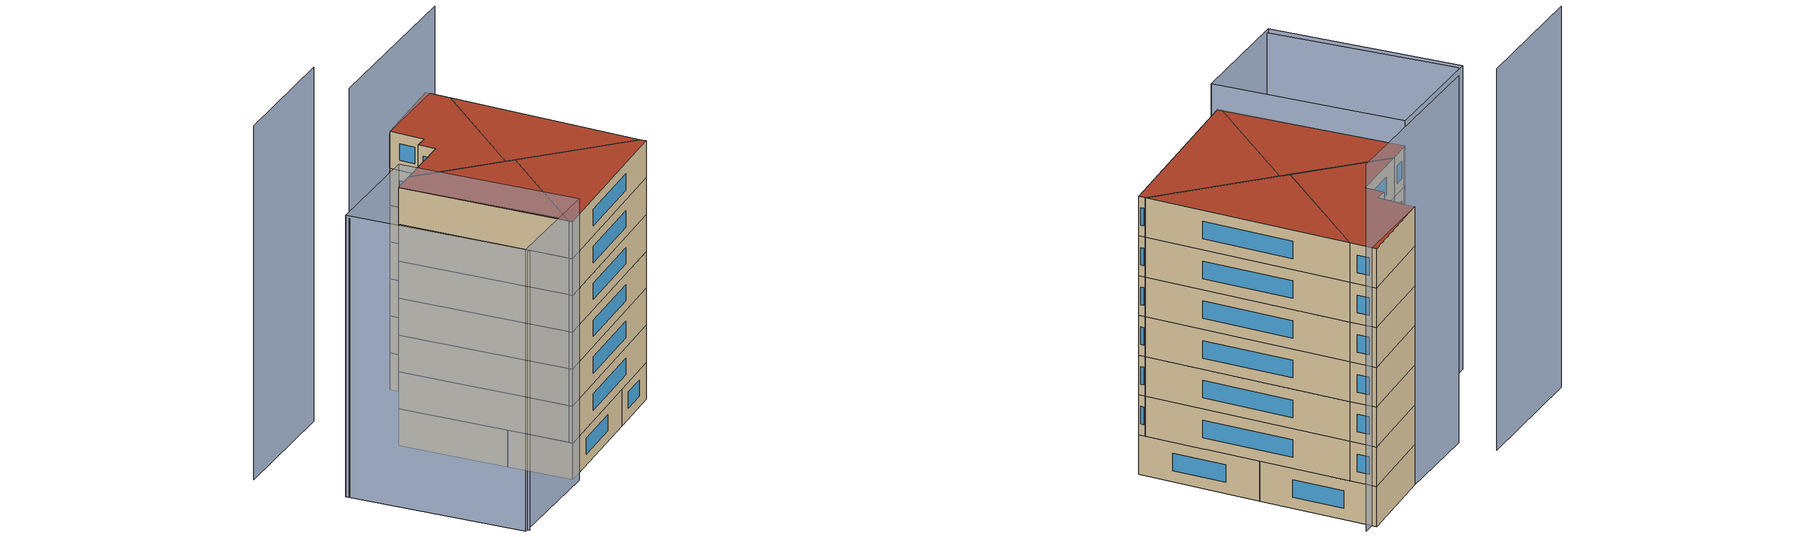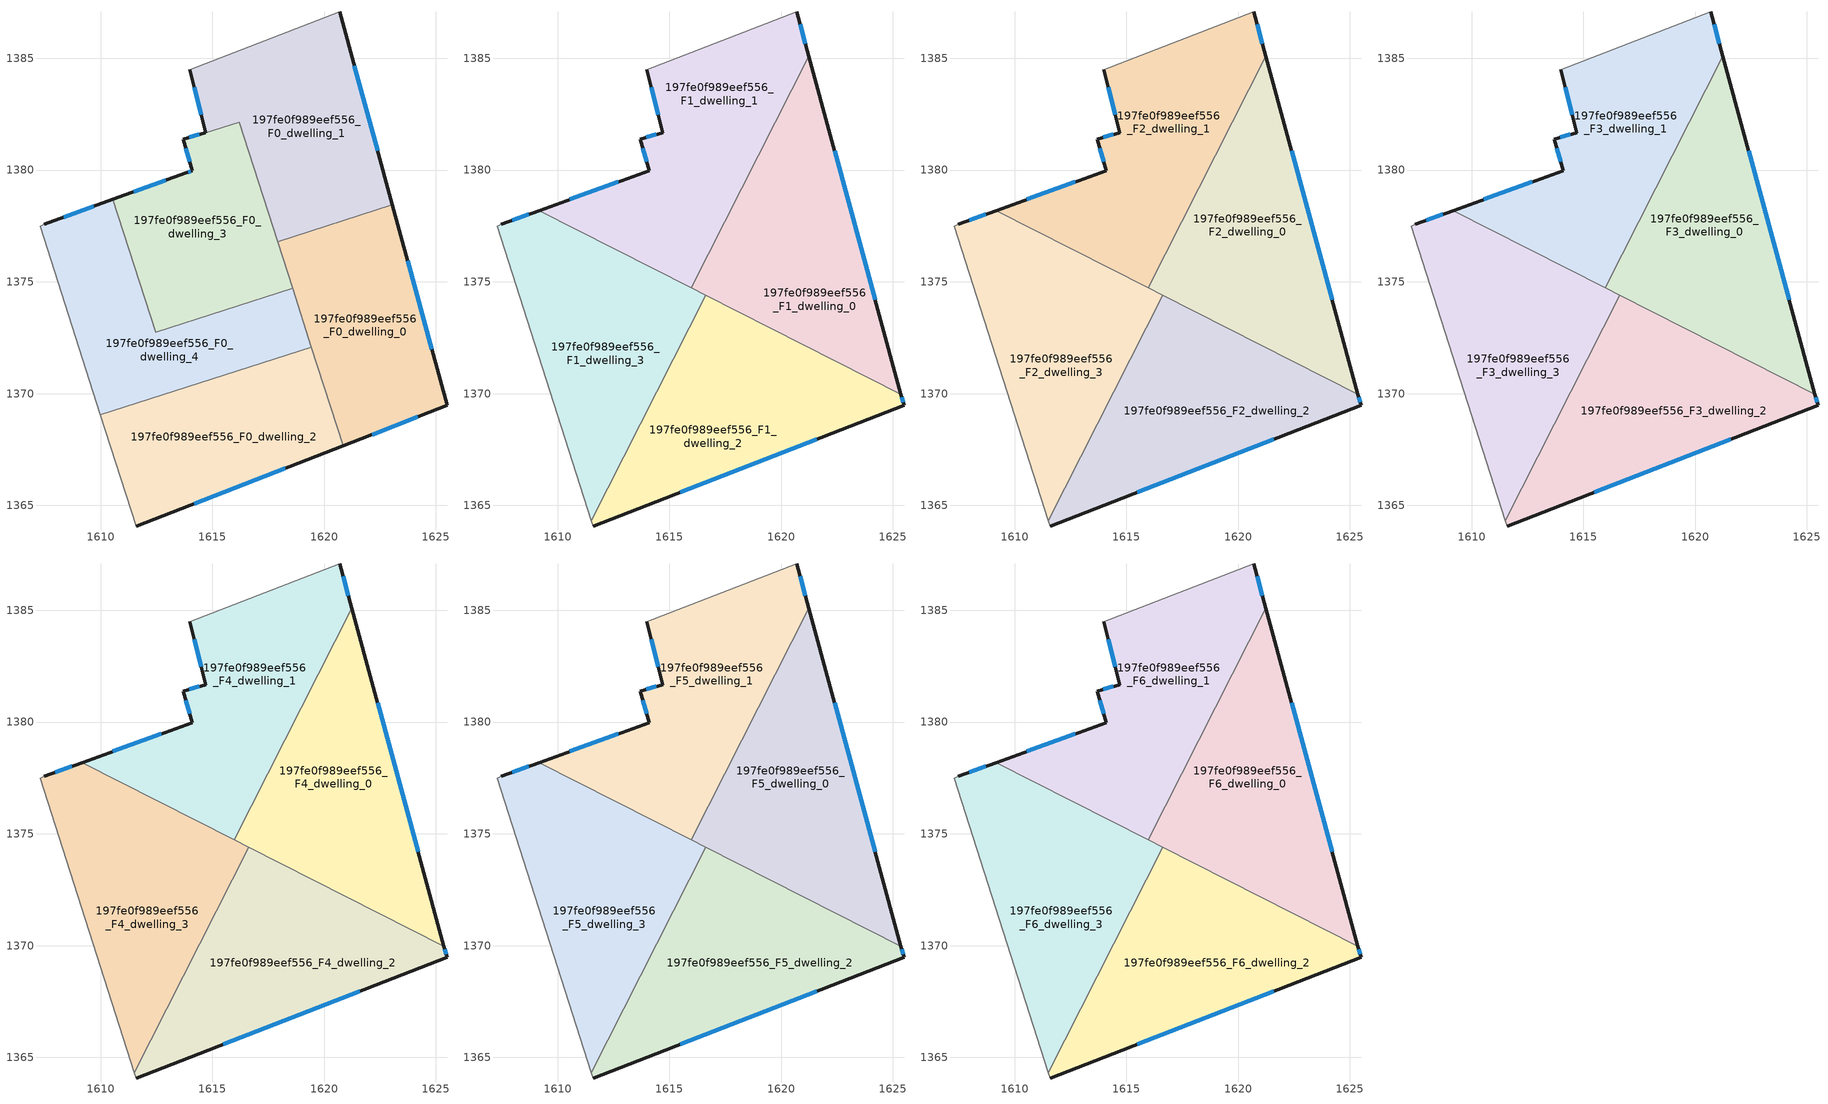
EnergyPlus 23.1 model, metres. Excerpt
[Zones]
197fe0f989eef556_F0_dwelling_0
 floor ground (EU_floor_Construction): 1623.05,1378.45 1625.5,1369.47 1620.85,1367.66 1617.92,1376.8 z0
 wall outside (EU_wall_Construction): 1620.85,1367.66 1625.5,1369.47 1623.05,1378.45 z0:3
 wall to 197fe0f989eef556_F0_dwelling_1 (EU_wall_Construction): 1623.05,1378.45 1617.92,1376.8 z0:3
 wall to 197fe0f989eef556_F0_dwelling_2 (EU_wall_Construction): 1619.43,1372.08 1620.85,1367.66 z0:3
 wall to 197fe0f989eef556_F0_dwelling_4 (EU_wall_Construction): 1618.59,1374.72 1619.43,1372.08 z0:3
 wall to 197fe0f989eef556_F0_dwelling_3 (EU_wall_Construction): 1617.92,1376.8 1618.59,1374.72 z0:3
 window (EU_Window_Construction): 1624.81,1371.99 1623.74,1375.93 / 1622.15,1368.17 1624.2,1368.96 z0.84:2.16
197fe0f989eef556_F0_dwelling_1
 floor ground (EU_floor_Construction): 1620.7,1387.08 1623.05,1378.45 1617.92,1376.8 1616.21,1382.13 1614.69,1381.68 1613.99,1384.48 z0
 wall outside (EU_wall_Construction): 1613.99,1384.48 1614.69,1381.68 / 1623.05,1378.45 1620.7,1387.08 z0:3
 wall to 197fe0f989eef556_F0_dwelling_3 (EU_wall_Construction): 1614.69,1381.68 1616.21,1382.13 1617.92,1376.8 z0:3
 wall adiabatic (EU_wall_Construction): 1620.7,1387.08 1613.99,1384.48 z0:3
 window (EU_Window_Construction): 1614.19,1383.7 1614.5,1382.47 / 1622.39,1380.87 1621.36,1384.66 z0.84:2.16
197fe0f989eef556_F0_dwelling_2
 floor ground (EU_floor_Construction): 1619.43,1372.08 1620.85,1367.66 1611.59,1364.07 1609.99,1369.05 z0
 wall outside (EU_wall_Construction): 1611.59,1364.07 1620.85,1367.66 z0:3
 wall adiabatic (EU_wall_Construction): 1609.99,1369.05 1611.59,1364.07 z0:3
 wall to 197fe0f989eef556_F0_dwelling_4 (EU_wall_Construction): 1619.43,1372.08 1609.99,1369.05 z0:3
 window (EU_Window_Construction): 1614.18,1365.08 1618.25,1366.66 z0.84:2.16
197fe0f989eef556_F0_dwelling_3
 floor ground (EU_floor_Construction): 1616.21,1382.13 1618.59,1374.72 1612.46,1372.76 1610.55,1378.69 1613.84,1379.89 1614.09,1379.98 1613.69,1381.38 z0
 wall outside (EU_wall_Construction): 1614.69,1381.68 1613.69,1381.38 1614.09,1379.98 1613.84,1379.89 1610.55,1378.69 z0:3
 wall to 197fe0f989eef556_F0_dwelling_4 (EU_wall_Construction): 1610.55,1378.69 1612.46,1372.76 1618.59,1374.72 z0:3
 window (EU_Window_Construction): 1612.92,1379.55 1611.48,1379.03 / 1614.02,1379.95 1613.91,1379.91 / 1613.81,1380.99 1613.98,1380.37 / 1614.41,1381.6 1613.97,1381.46 z0.84:2.16
 ceiling adiabatic (EU_roof_Construction): 1616.44,1374.03 1616.63,1374.4 1611.02,1377.25 1612.46,1372.76 z3
197fe0f989eef556_F0_dwelling_4
 floor ground (EU_floor_Construction): 1618.59,1374.72 1619.43,1372.08 1609.99,1369.05 1607.29,1377.48 1607.49,1377.58 1610.55,1378.69 1612.46,1372.76 z0
 wall outside (EU_wall_Construction): 1610.55,1378.69 1607.49,1377.58 z0:3
 wall adiabatic (EU_wall_Construction): 1607.49,1377.58 1607.29,1377.48 1609.99,1369.05 z0:3
 window (EU_Window_Construction): 1609.7,1378.38 1608.35,1377.89 z0.84:2.16
197fe0f989eef556_F1_dwelling_0
 floor to 197fe0f989eef556_F0_dwelling_0 (EU_floor_Construction): 1623.05,1378.45 1625.36,1369.97 1619.09,1373.15 1617.92,1376.8 z3
 floor to 197fe0f989eef556_F0_dwelling_1 (EU_floor_Construction): 1621.24,1385.1 1623.05,1378.45 1617.92,1376.8 1617.57,1377.88 z3
 floor to 197fe0f989eef556_F0_dwelling_3 (EU_floor_Construction): 1617.57,1377.88 1618.59,1374.72 1617,1374.21 1615.98,1374.73 z3
 floor to 197fe0f989eef556_F0_dwelling_4 (EU_floor_Construction): 1618.59,1374.72 1619.09,1373.15 1617,1374.21 z3
 wall outside (EU_wall_Construction): 1625.36,1369.97 1621.24,1385.1 z3:6
 wall to 197fe0f989eef556_F1_dwelling_1 (EU_wall_Construction): 1621.24,1385.1 1615.98,1374.73 z3:6
 wall to 197fe0f989eef556_F1_dwelling_2 (EU_wall_Construction): 1616.63,1374.4 1625.36,1369.97 z3:6
 wall to 197fe0f989eef556_F1_dwelling_3 (EU_wall_Construction): 1615.98,1374.73 1616.63,1374.4 z3:6
 window (EU_Window_Construction): 1624.21,1374.21 1622.4,1380.86 z3.84:5.16
197fe0f989eef556_F1_dwelling_1
 floor to 197fe0f989eef556_F0_dwelling_1 (EU_floor_Construction): 1620.7,1387.08 1621.24,1385.1 1617.57,1377.88 1616.21,1382.13 1614.69,1381.68 1613.99,1384.48 z3
 floor to 197fe0f989eef556_F0_dwelling_3 (EU_floor_Construction): 1616.21,1382.13 1617.57,1377.88 1615.98,1374.73 1611.02,1377.25 1610.55,1378.69 1614.09,1379.98 1613.69,1381.38 z3
 floor to 197fe0f989eef556_F0_dwelling_4 (EU_floor_Construction): 1610.55,1378.69 1611.02,1377.25 1609.17,1378.19 z3
 wall outside (EU_wall_Construction): 1621.24,1385.1 1620.7,1387.08 / 1613.99,1384.48 1614.69,1381.68 1613.69,1381.38 1614.09,1379.98 1609.17,1378.19 z3:6
 wall adiabatic (EU_wall_Construction): 1620.7,1387.08 1613.99,1384.48 z3:6
 wall to 197fe0f989eef556_F1_dwelling_3 (EU_wall_Construction): 1609.17,1378.19 1615.98,1374.73 z3:6
 window (EU_Window_Construction): 1621.09,1385.65 1620.85,1386.53 / 1612.72,1379.48 1610.55,1378.69 / 1613.81,1380.99 1613.98,1380.37 / 1614.41,1381.6 1613.97,1381.47 / 1614.19,1383.7 1614.5,1382.47 z3.84:5.16
197fe0f989eef556_F1_dwelling_2
 floor to 197fe0f989eef556_F0_dwelling_2 (EU_floor_Construction): 1619.43,1372.08 1620.85,1367.66 1611.59,1364.07 1611.51,1364.32 1614.67,1370.55 z3
 floor to 197fe0f989eef556_F0_dwelling_0 (EU_floor_Construction): 1625.36,1369.97 1625.5,1369.47 1620.85,1367.66 1619.09,1373.15 z3
 floor to 197fe0f989eef556_F0_dwelling_4 (EU_floor_Construction): 1619.09,1373.15 1619.43,1372.08 1614.67,1370.55 1616.44,1374.03 1617,1374.21 z3
 floor to 197fe0f989eef556_F0_dwelling_3 (EU_floor_Construction): 1617,1374.21 1616.44,1374.03 1616.63,1374.4 z3
 wall outside (EU_wall_Construction): 1611.59,1364.07 1625.5,1369.47 1625.36,1369.97 z3:6
 wall adiabatic (EU_wall_Construction): 1611.51,1364.32 1611.59,1364.07 z3:6
 wall to 197fe0f989eef556_F1_dwelling_3 (EU_wall_Construction): 1616.63,1374.4 1611.51,1364.32 z3:6
 window (EU_Window_Construction): 1625.46,1369.61 1625.4,1369.83 / 1615.49,1365.58 1621.6,1367.96 z3.84:5.16
197fe0f989eef556_F1_dwelling_3
 floor to 197fe0f989eef556_F0_dwelling_3 (EU_floor_Construction): 1616.63,1374.4 1616.44,1374.03 1612.46,1372.76 1611.02,1377.25 z3
 floor to 197fe0f989eef556_F0_dwelling_4 (EU_floor_Construction): 1616.44,1374.03 1614.67,1370.55 1609.99,1369.05 1607.29,1377.48 1607.49,1377.58 1609.17,1378.19 1611.02,1377.25 1612.46,1372.76 z3
 floor to 197fe0f989eef556_F0_dwelling_2 (EU_floor_Construction): 1614.67,1370.55 1611.51,1364.32 1609.99,1369.05 z3
 wall outside (EU_wall_Construction): 1609.17,1378.19 1607.49,1377.58 z3:6
 wall adiabatic (EU_wall_Construction): 1607.49,1377.58 1607.29,1377.48 1611.51,1364.32 z3:6
 window (EU_Window_Construction): 1608.7,1378.02 1607.96,1377.75 z3.84:5.16
197fe0f989eef556_F2_dwelling_0
 floor to 197fe0f989eef556_F1_dwelling_0 (EU_floor_Construction): 1621.24,1385.1 1625.36,1369.97 1615.98,1374.73 z6
 wall outside (EU_wall_Construction): 1625.36,1369.97 1621.24,1385.1 z6:9
 wall to 197fe0f989eef556_F2_dwelling_1 (EU_wall_Construction): 1621.24,1385.1 1615.98,1374.73 z6:9
 wall to 197fe0f989eef556_F2_dwelling_2 (EU_wall_Construction): 1616.63,1374.4 1625.36,1369.97 z6:9
 wall to 197fe0f989eef556_F2_dwelling_3 (EU_wall_Construction): 1615.98,1374.73 1616.63,1374.4 z6:9
 window (EU_Window_Construction): 1624.21,1374.21 1622.4,1380.86 z6.84:8.16
197fe0f989eef556_F2_dwelling_1
 floor to 197fe0f989eef556_F1_dwelling_1 (EU_floor_Construction): 1620.7,1387.08 1621.24,1385.1 1615.98,1374.73 1609.17,1378.19 1614.09,1379.98 1613.69,1381.38 1614.69,1381.68 1613.99,1384.48 z6
 wall outside (EU_wall_Construction): 1621.24,1385.1 1620.7,1387.08 / 1613.99,1384.48 1614.69,1381.68 1613.69,1381.38 1614.09,1379.98 1609.17,1378.19 z6:9
 wall adiabatic (EU_wall_Construction): 1620.7,1387.08 1613.99,1384.48 z6:9
 wall to 197fe0f989eef556_F2_dwelling_3 (EU_wall_Construction): 1609.17,1378.19 1615.98,1374.73 z6:9
 window (EU_Window_Construction): 1621.09,1385.65 1620.85,1386.53 / 1612.72,1379.48 1610.55,1378.69 / 1613.81,1380.99 1613.98,1380.37 / 1614.41,1381.6 1613.97,1381.47 / 1614.19,1383.7 1614.5,1382.47 z6.84:8.16
197fe0f989eef556_F2_dwelling_2
 floor to 197fe0f989eef556_F1_dwelling_2 (EU_floor_Construction): 1625.36,1369.97 1625.5,1369.47 1611.59,1364.07 1611.51,1364.32 1616.63,1374.4 z6
 wall outside (EU_wall_Construction): 1611.59,1364.07 1625.5,1369.47 1625.36,1369.97 z6:9
 wall adiabatic (EU_wall_Construction): 1611.51,1364.32 1611.59,1364.07 z6:9
 wall to 197fe0f989eef556_F2_dwelling_3 (EU_wall_Construction): 1616.63,1374.4 1611.51,1364.32 z6:9
 window (EU_Window_Construction): 1625.46,1369.61 1625.4,1369.83 / 1615.49,1365.58 1621.6,1367.96 z6.84:8.16
197fe0f989eef556_F2_dwelling_3
 floor to 197fe0f989eef556_F1_dwelling_3 (EU_floor_Construction): 1616.63,1374.4 1611.51,1364.32 1607.29,1377.48 1607.49,1377.58 1609.17,1378.19 z6
 wall outside (EU_wall_Construction): 1609.17,1378.19 1607.49,1377.58 z6:9
 wall adiabatic (EU_wall_Construction): 1607.49,1377.58 1607.29,1377.48 1611.51,1364.32 z6:9
 window (EU_Window_Construction): 1608.7,1378.02 1607.96,1377.75 z6.84:8.16
197fe0f989eef556_F3_dwelling_0
 floor to 197fe0f989eef556_F2_dwelling_0 (EU_floor_Construction): 1621.24,1385.1 1625.36,1369.97 1615.98,1374.73 z9
 wall outside (EU_wall_Construction): 1625.36,1369.97 1621.24,1385.1 z9:12
 wall to 197fe0f989eef556_F3_dwelling_1 (EU_wall_Construction): 1621.24,1385.1 1615.98,1374.73 z9:12
 wall to 197fe0f989eef556_F3_dwelling_2 (EU_wall_Construction): 1616.63,1374.4 1625.36,1369.97 z9:12
 wall to 197fe0f989eef556_F3_dwelling_3 (EU_wall_Construction): 1615.98,1374.73 1616.63,1374.4 z9:12
 window (EU_Window_Construction): 1624.21,1374.21 1622.4,1380.86 z9.84:11.16
197fe0f989eef556_F3_dwelling_1
 floor to 197fe0f989eef556_F2_dwelling_1 (EU_floor_Construction): 1620.7,1387.08 1621.24,1385.1 1615.98,1374.73 1609.17,1378.19 1614.09,1379.98 1613.69,1381.38 1614.69,1381.68 1613.99,1384.48 z9
 wall outside (EU_wall_Construction): 1621.24,1385.1 1620.7,1387.08 / 1613.99,1384.48 1614.69,1381.68 1613.69,1381.38 1614.09,1379.98 1609.17,1378.19 z9:12
 wall adiabatic (EU_wall_Construction): 1620.7,1387.08 1613.99,1384.48 z9:12
 wall to 197fe0f989eef556_F3_dwelling_3 (EU_wall_Construction): 1609.17,1378.19 1615.98,1374.73 z9:12
 window (EU_Window_Construction): 1621.09,1385.65 1620.85,1386.53 / 1612.72,1379.48 1610.55,1378.69 / 1613.81,1380.99 1613.98,1380.37 / 1614.41,1381.6 1613.97,1381.47 / 1614.19,1383.7 1614.5,1382.47 z9.84:11.16
197fe0f989eef556_F3_dwelling_2
 floor to 197fe0f989eef556_F2_dwelling_2 (EU_floor_Construction): 1625.36,1369.97 1625.5,1369.47 1611.59,1364.07 1611.51,1364.32 1616.63,1374.4 z9
 wall outside (EU_wall_Construction): 1611.59,1364.07 1625.5,1369.47 1625.36,1369.97 z9:12
 wall adiabatic (EU_wall_Construction): 1611.51,1364.32 1611.59,1364.07 z9:12
 wall to 197fe0f989eef556_F3_dwelling_3 (EU_wall_Construction): 1616.63,1374.4 1611.51,1364.32 z9:12
 window (EU_Window_Construction): 1625.46,1369.61 1625.4,1369.83 / 1615.49,1365.58 1621.6,1367.96 z9.84:11.16
197fe0f989eef556_F3_dwelling_3
 floor to 197fe0f989eef556_F2_dwelling_3 (EU_floor_Construction): 1616.63,1374.4 1611.51,1364.32 1607.29,1377.48 1607.49,1377.58 1609.17,1378.19 z9
 wall outside (EU_wall_Construction): 1609.17,1378.19 1607.49,1377.58 z9:12
 wall adiabatic (EU_wall_Construction): 1607.49,1377.58 1607.29,1377.48 1611.51,1364.32 z9:12
 window (EU_Window_Construction): 1608.7,1378.02 1607.96,1377.75 z9.84:11.16
197fe0f989eef556_F4_dwelling_0
 floor to 197fe0f989eef556_F3_dwelling_0 (EU_floor_Construction): 1621.24,1385.1 1625.36,1369.97 1615.98,1374.73 z12
 wall outside (EU_wall_Construction): 1625.36,1369.97 1621.24,1385.1 z12:15
 wall to 197fe0f989eef556_F4_dwelling_1 (EU_wall_Construction): 1621.24,1385.1 1615.98,1374.73 z12:15
 wall to 197fe0f989eef556_F4_dwelling_2 (EU_wall_Construction): 1616.63,1374.4 1625.36,1369.97 z12:15
 wall to 197fe0f989eef556_F4_dwelling_3 (EU_wall_Construction): 1615.98,1374.73 1616.63,1374.4 z12:15
 window (EU_Window_Construction): 1624.21,1374.21 1622.4,1380.86 z12.84:14.16
197fe0f989eef556_F4_dwelling_1
 floor to 197fe0f989eef556_F3_dwelling_1 (EU_floor_Construction): 1620.7,1387.08 1621.24,1385.1 1615.98,1374.73 1609.17,1378.19 1614.09,1379.98 1613.69,1381.38 1614.69,1381.68 1613.99,1384.48 z12
 wall outside (EU_wall_Construction): 1621.24,1385.1 1620.7,1387.08 / 1613.99,1384.48 1614.69,1381.68 1613.69,1381.38 1614.09,1379.98 1609.17,1378.19 z12:15
 wall adiabatic (EU_wall_Construction): 1620.7,1387.08 1613.99,1384.48 z12:15
 wall to 197fe0f989eef556_F4_dwelling_3 (EU_wall_Construction): 1609.17,1378.19 1615.98,1374.73 z12:15
 window (EU_Window_Construction): 1621.09,1385.65 1620.85,1386.53 / 1612.72,1379.48 1610.55,1378.69 / 1613.81,1380.99 1613.98,1380.37 / 1614.41,1381.6 1613.97,1381.47 / 1614.19,1383.7 1614.5,1382.47 z12.84:14.16
197fe0f989eef556_F4_dwelling_2
 floor to 197fe0f989eef556_F3_dwelling_2 (EU_floor_Construction): 1625.36,1369.97 1625.5,1369.47 1611.59,1364.07 1611.51,1364.32 1616.63,1374.4 z12
 wall outside (EU_wall_Construction): 1611.59,1364.07 1625.5,1369.47 1625.36,1369.97 z12:15
 wall adiabatic (EU_wall_Construction): 1611.51,1364.32 1611.59,1364.07 z12:15
 wall to 197fe0f989eef556_F4_dwelling_3 (EU_wall_Construction): 1616.63,1374.4 1611.51,1364.32 z12:15
 window (EU_Window_Construction): 1625.46,1369.61 1625.4,1369.83 / 1615.49,1365.58 1621.6,1367.96 z12.84:14.16
197fe0f989eef556_F4_dwelling_3
 floor to 197fe0f989eef556_F3_dwelling_3 (EU_floor_Construction): 1616.63,1374.4 1611.51,1364.32 1607.29,1377.48 1607.49,1377.58 1609.17,1378.19 z12
 wall outside (EU_wall_Construction): 1609.17,1378.19 1607.49,1377.58 z12:15
 wall adiabatic (EU_wall_Construction): 1607.49,1377.58 1607.29,1377.48 1611.51,1364.32 z12:15
 window (EU_Window_Construction): 1608.7,1378.02 1607.96,1377.75 z12.84:14.16
197fe0f989eef556_F5_dwelling_0
 floor to 197fe0f989eef556_F4_dwelling_0 (EU_floor_Construction): 1621.24,1385.1 1625.36,1369.97 1615.98,1374.73 z15
 wall outside (EU_wall_Construction): 1625.36,1369.97 1621.24,1385.1 z15:18
 wall to 197fe0f989eef556_F5_dwelling_1 (EU_wall_Construction): 1621.24,1385.1 1615.98,1374.73 z15:18
 wall to 197fe0f989eef556_F5_dwelling_2 (EU_wall_Construction): 1616.63,1374.4 1625.36,1369.97 z15:18
 wall to 197fe0f989eef556_F5_dwelling_3 (EU_wall_Construction): 1615.98,1374.73 1616.63,1374.4 z15:18
 window (EU_Window_Construction): 1624.21,1374.21 1622.4,1380.86 z15.84:17.16
197fe0f989eef556_F5_dwelling_1
 floor to 197fe0f989eef556_F4_dwelling_1 (EU_floor_Construction): 1620.7,1387.08 1621.24,1385.1 1615.98,1374.73 1609.17,1378.19 1614.09,1379.98 1613.69,1381.38 1614.69,1381.68 1613.99,1384.48 z15
 wall outside (EU_wall_Construction): 1621.24,1385.1 1620.7,1387.08 / 1613.99,1384.48 1614.69,1381.68 1613.69,1381.38 1614.09,1379.98 1609.17,1378.19 z15:18
 wall adiabatic (EU_wall_Construction): 1620.7,1387.08 1613.99,1384.48 z15:18
 wall to 197fe0f989eef556_F5_dwelling_3 (EU_wall_Construction): 1609.17,1378.19 1615.98,1374.73 z15:18
 window (EU_Window_Construction): 1621.09,1385.65 1620.85,1386.53 / 1612.72,1379.48 1610.55,1378.69 / 1613.81,1380.99 1613.98,1380.37 / 1614.41,1381.6 1613.97,1381.47 / 1614.19,1383.7 1614.5,1382.47 z15.84:17.16
197fe0f989eef556_F5_dwelling_2
 floor to 197fe0f989eef556_F4_dwelling_2 (EU_floor_Construction): 1625.36,1369.97 1625.5,1369.47 1611.59,1364.07 1611.51,1364.32 1616.63,1374.4 z15
 wall outside (EU_wall_Construction): 1611.59,1364.07 1625.5,1369.47 1625.36,1369.97 z15:18
 wall adiabatic (EU_wall_Construction): 1611.51,1364.32 1611.59,1364.07 z15:18
 wall to 197fe0f989eef556_F5_dwelling_3 (EU_wall_Construction): 1616.63,1374.4 1611.51,1364.32 z15:18
 window (EU_Window_Construction): 1625.46,1369.61 1625.4,1369.83 / 1615.49,1365.58 1621.6,1367.96 z15.84:17.16
197fe0f989eef556_F5_dwelling_3
 floor to 197fe0f989eef556_F4_dwelling_3 (EU_floor_Construction): 1616.63,1374.4 1611.51,1364.32 1607.29,1377.48 1607.49,1377.58 1609.17,1378.19 z15
 wall outside (EU_wall_Construction): 1609.17,1378.19 1607.49,1377.58 z15:18
 wall adiabatic (EU_wall_Construction): 1607.49,1377.58 1607.29,1377.48 1611.51,1364.32 z15:18
 window (EU_Window_Construction): 1608.7,1378.02 1607.96,1377.75 z15.84:17.16
197fe0f989eef556_F6_dwelling_0
 floor to 197fe0f989eef556_F5_dwelling_0 (EU_floor_Construction): 1621.24,1385.1 1625.36,1369.97 1615.98,1374.73 z18
 wall outside (EU_wall_Construction): 1625.36,1369.97 1621.24,1385.1 z18:21
 wall to 197fe0f989eef556_F6_dwelling_1 (EU_wall_Construction): 1621.24,1385.1 1615.98,1374.73 z18:21
 wall to 197fe0f989eef556_F6_dwelling_2 (EU_wall_Construction): 1616.63,1374.4 1625.36,1369.97 z18:21
 wall to 197fe0f989eef556_F6_dwelling_3 (EU_wall_Construction): 1615.98,1374.73 1616.63,1374.4 z18:21
 window (EU_Window_Construction): 1624.21,1374.21 1622.4,1380.86 z18.84:20.16
 roof outside (EU_roof_Construction): 1625.36,1369.97 1621.24,1385.1 1615.98,1374.73 z21
197fe0f989eef556_F6_dwelling_1
 floor to 197fe0f989eef556_F5_dwelling_1 (EU_floor_Construction): 1620.7,1387.08 1621.24,1385.1 1615.98,1374.73 1609.17,1378.19 1614.09,1379.98 1613.69,1381.38 1614.69,1381.68 1613.99,1384.48 z18
 wall outside (EU_wall_Construction): 1621.24,1385.1 1620.7,1387.08 / 1613.99,1384.48 1614.69,1381.68 1613.69,1381.38 1614.09,1379.98 1609.17,1378.19 z18:21
 wall adiabatic (EU_wall_Construction): 1620.7,1387.08 1613.99,1384.48 z18:21
 wall to 197fe0f989eef556_F6_dwelling_3 (EU_wall_Construction): 1609.17,1378.19 1615.98,1374.73 z18:21
 window (EU_Window_Construction): 1621.09,1385.65 1620.85,1386.53 / 1612.72,1379.48 1610.55,1378.69 / 1613.81,1380.99 1613.98,1380.37 / 1614.41,1381.6 1613.97,1381.47 / 1614.19,1383.7 1614.5,1382.47 z18.84:20.16
 roof outside (EU_roof_Construction): 1615.98,1374.73 1621.24,1385.1 1620.7,1387.08 1613.99,1384.48 1614.69,1381.68 1613.69,1381.38 1614.09,1379.98 1609.17,1378.19 z21
197fe0f989eef556_F6_dwelling_2
 floor to 197fe0f989eef556_F5_dwelling_2 (EU_floor_Construction): 1625.36,1369.97 1625.5,1369.47 1611.59,1364.07 1611.51,1364.32 1616.63,1374.4 z18
 wall outside (EU_wall_Construction): 1611.59,1364.07 1625.5,1369.47 1625.36,1369.97 z18:21
 wall adiabatic (EU_wall_Construction): 1611.51,1364.32 1611.59,1364.07 z18:21
 wall to 197fe0f989eef556_F6_dwelling_3 (EU_wall_Construction): 1616.63,1374.4 1611.51,1364.32 z18:21
 window (EU_Window_Construction): 1625.46,1369.61 1625.4,1369.83 / 1615.49,1365.58 1621.6,1367.96 z18.84:20.16
 roof outside (EU_roof_Construction): 1625.5,1369.47 1625.36,1369.97 1616.63,1374.4 1611.51,1364.32 1611.59,1364.07 z21
197fe0f989eef556_F6_dwelling_3
 floor to 197fe0f989eef556_F5_dwelling_3 (EU_floor_Construction): 1616.63,1374.4 1611.51,1364.32 1607.29,1377.48 1607.49,1377.58 1609.17,1378.19 z18
 wall outside (EU_wall_Construction): 1609.17,1378.19 1607.49,1377.58 z18:21
 wall adiabatic (EU_wall_Construction): 1607.49,1377.58 1607.29,1377.48 1611.51,1364.32 z18:21
 window (EU_Window_Construction): 1608.7,1378.02 1607.96,1377.75 z18.84:20.16
 roof outside (EU_roof_Construction): 1611.51,1364.32 1616.63,1374.4 1609.17,1378.19 1607.49,1377.58 1607.29,1377.48 z21
shading: 1598.28,1374.18 1603.06,1360.55 z0:22.7; 1602.78,1360.67 1598.19,1374.45 / 1598.19,1374.45 1607.29,1377.48 / 1607.29,1377.48 1611.88,1363.7 / 1611.88,1363.7 1602.78,1360.67 z0:22.9; 1606.18,1384.92 1595.78,1381.38 z0:28.8; 1621.68,1387.04 1607,1382.15 z0:27.7
[Building]
EU S2 Campaign: North Axis=0; Terrain=City; Solar Distribution=FullExterior
[Site:Location]
Lyon-Bron: Latitude=45.75; Longitude=5; Time Zone=1; Elevation=198
[SizingPeriod:WeatherFileDays]
AnnualSizingPeriod: Begin Month=1; Begin Day of Month=1; End Month=12; End Day of Month=31; Day of Week for Start Day=Monday; Use Weather File Daylight Saving Period=No; Use Weather File Rain and Snow Indicators=No
[MATERIAL]
EU_InternalMass_Material: Roughness=MediumRough; Thickness=0.1; Conductivity=1; Density=1800; Specific Heat=900; Thermal Absorptance=0.9; Solar Absorptance=0.7; Visible Absorptance=0.7
[MATERIAL:NOMASS] Roughness=MediumRough; Thermal Absorptance=0.9; Solar Absorptance=0.7; Visible Absorptance=0.7
Name | Thermal Resistance
EU_wall_NoMass | 0.776494
EU_roof_NoMass | 0.486893
EU_floor_NoMass | 0.421597
[WINDOWMATERIAL:SIMPLEGLAZINGSYSTEM]
EU_Window_SimpleGlazing: UFactor=4.24961; Solar Heat Gain Coefficient=0.83; Visible Transmittance=0.83
[CONSTRUCTION]
EU_wall_Construction: EU_wall_NoMass
EU_roof_Construction: EU_roof_NoMass
EU_floor_Construction: EU_floor_NoMass
EU_InternalMass_Construction: EU_InternalMass_Material
EU_Window_Construction: EU_Window_SimpleGlazing
[ZONE] Type=1; Multiplier=1; Ceiling Height=autocalculate; Floor Area=autocalculate; Part of Total Floor Area=Yes
Name | Volume
197fe0f989eef556_F0_dwelling_0 | 146.872
197fe0f989eef556_F1_dwelling_0; 197fe0f989eef556_F2_dwelling_0; 197fe0f989eef556_F3_dwelling_0; 197fe0f989eef556_F4_dwelling_0; 197fe0f989eef556_F5_dwelling_0; 197fe0f989eef556_F6_dwelling_0 | 183.584
197fe0f989eef556_F0_dwelling_1 | 159.989
197fe0f989eef556_F1_dwelling_1; 197fe0f989eef556_F2_dwelling_1; 197fe0f989eef556_F3_dwelling_1; 197fe0f989eef556_F4_dwelling_1; 197fe0f989eef556_F5_dwelling_1; 197fe0f989eef556_F6_dwelling_1 | 183.571
197fe0f989eef556_F0_dwelling_2; 197fe0f989eef556_F0_dwelling_4 | 146.865
197fe0f989eef556_F1_dwelling_2; 197fe0f989eef556_F2_dwelling_2; 197fe0f989eef556_F3_dwelling_2; 197fe0f989eef556_F4_dwelling_2; 197fe0f989eef556_F5_dwelling_2; 197fe0f989eef556_F6_dwelling_2 | 183.598
197fe0f989eef556_F0_dwelling_3 | 133.753
197fe0f989eef556_F1_dwelling_3; 197fe0f989eef556_F2_dwelling_3; 197fe0f989eef556_F3_dwelling_3; 197fe0f989eef556_F4_dwelling_3; 197fe0f989eef556_F5_dwelling_3; 197fe0f989eef556_F6_dwelling_3 | 183.59
[INTERNALMASS] Construction=EU_InternalMass_Construction
Name | Zone or ZoneList | Surface Area
197fe0f989eef556_F0_dwelling_0_EU_InternalMass | 197fe0f989eef556_F0_dwelling_0 | 48.9583
197fe0f989eef556_F0_dwelling_1_EU_InternalMass | 197fe0f989eef556_F0_dwelling_1 | 53.3279
197fe0f989eef556_F0_dwelling_2_EU_InternalMass | 197fe0f989eef556_F0_dwelling_2 | 48.9552
197fe0f989eef556_F0_dwelling_3_EU_InternalMass | 197fe0f989eef556_F0_dwelling_3 | 44.5857
197fe0f989eef556_F0_dwelling_4_EU_InternalMass | 197fe0f989eef556_F0_dwelling_4 | 48.955
197fe0f989eef556_F1_dwelling_0_EU_InternalMass | 197fe0f989eef556_F1_dwelling_0 | 61.1949
197fe0f989eef556_F1_dwelling_1_EU_InternalMass | 197fe0f989eef556_F1_dwelling_1 | 61.1907
197fe0f989eef556_F1_dwelling_2_EU_InternalMass | 197fe0f989eef556_F1_dwelling_2 | 61.1996
197fe0f989eef556_F1_dwelling_3_EU_InternalMass | 197fe0f989eef556_F1_dwelling_3 | 61.1962
197fe0f989eef556_F2_dwelling_0_EU_InternalMass | 197fe0f989eef556_F2_dwelling_0 | 61.1949
197fe0f989eef556_F2_dwelling_1_EU_InternalMass | 197fe0f989eef556_F2_dwelling_1 | 61.1907
197fe0f989eef556_F2_dwelling_2_EU_InternalMass | 197fe0f989eef556_F2_dwelling_2 | 61.1996
197fe0f989eef556_F2_dwelling_3_EU_InternalMass | 197fe0f989eef556_F2_dwelling_3 | 61.1962
197fe0f989eef556_F3_dwelling_0_EU_InternalMass | 197fe0f989eef556_F3_dwelling_0 | 61.1949
197fe0f989eef556_F3_dwelling_1_EU_InternalMass | 197fe0f989eef556_F3_dwelling_1 | 61.1907
197fe0f989eef556_F3_dwelling_2_EU_InternalMass | 197fe0f989eef556_F3_dwelling_2 | 61.1996
197fe0f989eef556_F3_dwelling_3_EU_InternalMass | 197fe0f989eef556_F3_dwelling_3 | 61.1962
197fe0f989eef556_F4_dwelling_0_EU_InternalMass | 197fe0f989eef556_F4_dwelling_0 | 61.1949
197fe0f989eef556_F4_dwelling_1_EU_InternalMass | 197fe0f989eef556_F4_dwelling_1 | 61.1907
197fe0f989eef556_F4_dwelling_2_EU_InternalMass | 197fe0f989eef556_F4_dwelling_2 | 61.1996
197fe0f989eef556_F4_dwelling_3_EU_InternalMass | 197fe0f989eef556_F4_dwelling_3 | 61.1962
197fe0f989eef556_F5_dwelling_0_EU_InternalMass | 197fe0f989eef556_F5_dwelling_0 | 61.1949
197fe0f989eef556_F5_dwelling_1_EU_InternalMass | 197fe0f989eef556_F5_dwelling_1 | 61.1907
197fe0f989eef556_F5_dwelling_2_EU_InternalMass | 197fe0f989eef556_F5_dwelling_2 | 61.1996
197fe0f989eef556_F5_dwelling_3_EU_InternalMass | 197fe0f989eef556_F5_dwelling_3 | 61.1962
197fe0f989eef556_F6_dwelling_0_EU_InternalMass | 197fe0f989eef556_F6_dwelling_0 | 61.1949
197fe0f989eef556_F6_dwelling_1_EU_InternalMass | 197fe0f989eef556_F6_dwelling_1 | 61.1907
197fe0f989eef556_F6_dwelling_2_EU_InternalMass | 197fe0f989eef556_F6_dwelling_2 | 61.1996
197fe0f989eef556_F6_dwelling_3_EU_InternalMass | 197fe0f989eef556_F6_dwelling_3 | 61.1962
[OTHEREQUIPMENT] Fuel Type=Electricity; Design Level Calculation Method=Watts/Area; Power per Zone Floor Area=1; Fraction Latent=0; Fraction Radiant=0; Fraction Lost=0; Carbon Dioxide Generation Rate=0; EndUse Subcategory=EU_Step8_InternalGains
Name | Zone or ZoneList or Space or SpaceList | Schedule
EU_Step8_InternalGain_197fe0f989eef556_F0_dwelling_0_f000 | 197fe0f989eef556_F0_dwelling_0 | EU_Step8_GainSchedule_197fe0f989eef556_F0_dwelling_0_f000
EU_Step8_InternalGain_197fe0f989eef556_F0_dwelling_1_f000 | 197fe0f989eef556_F0_dwelling_1 | EU_Step8_GainSchedule_197fe0f989eef556_F0_dwelling_1_f000
EU_Step8_InternalGain_197fe0f989eef556_F0_dwelling_2_f000 | 197fe0f989eef556_F0_dwelling_2 | EU_Step8_GainSchedule_197fe0f989eef556_F0_dwelling_2_f000
EU_Step8_InternalGain_197fe0f989eef556_F0_dwelling_3_f000 | 197fe0f989eef556_F0_dwelling_3 | EU_Step8_GainSchedule_197fe0f989eef556_F0_dwelling_3_f000
EU_Step8_InternalGain_197fe0f989eef556_F0_dwelling_4_f000 | 197fe0f989eef556_F0_dwelling_4 | EU_Step8_GainSchedule_197fe0f989eef556_F0_dwelling_4_f000
EU_Step8_InternalGain_197fe0f989eef556_F1_dwelling_0_f000 | 197fe0f989eef556_F1_dwelling_0 | EU_Step8_GainSchedule_197fe0f989eef556_F1_dwelling_0_f000
EU_Step8_InternalGain_197fe0f989eef556_F1_dwelling_1_f000 | 197fe0f989eef556_F1_dwelling_1 | EU_Step8_GainSchedule_197fe0f989eef556_F1_dwelling_1_f000
EU_Step8_InternalGain_197fe0f989eef556_F1_dwelling_2_f000 | 197fe0f989eef556_F1_dwelling_2 | EU_Step8_GainSchedule_197fe0f989eef556_F1_dwelling_2_f000
EU_Step8_InternalGain_197fe0f989eef556_F1_dwelling_3_f000 | 197fe0f989eef556_F1_dwelling_3 | EU_Step8_GainSchedule_197fe0f989eef556_F1_dwelling_3_f000
EU_Step8_InternalGain_197fe0f989eef556_F2_dwelling_0_f000 | 197fe0f989eef556_F2_dwelling_0 | EU_Step8_GainSchedule_197fe0f989eef556_F2_dwelling_0_f000
EU_Step8_InternalGain_197fe0f989eef556_F2_dwelling_1_f000 | 197fe0f989eef556_F2_dwelling_1 | EU_Step8_GainSchedule_197fe0f989eef556_F2_dwelling_1_f000
EU_Step8_InternalGain_197fe0f989eef556_F2_dwelling_2_f000 | 197fe0f989eef556_F2_dwelling_2 | EU_Step8_GainSchedule_197fe0f989eef556_F2_dwelling_2_f000
EU_Step8_InternalGain_197fe0f989eef556_F2_dwelling_3_f000 | 197fe0f989eef556_F2_dwelling_3 | EU_Step8_GainSchedule_197fe0f989eef556_F2_dwelling_3_f000
EU_Step8_InternalGain_197fe0f989eef556_F3_dwelling_0_f000 | 197fe0f989eef556_F3_dwelling_0 | EU_Step8_GainSchedule_197fe0f989eef556_F3_dwelling_0_f000
EU_Step8_InternalGain_197fe0f989eef556_F3_dwelling_1_f000 | 197fe0f989eef556_F3_dwelling_1 | EU_Step8_GainSchedule_197fe0f989eef556_F3_dwelling_1_f000
EU_Step8_InternalGain_197fe0f989eef556_F3_dwelling_2_f000 | 197fe0f989eef556_F3_dwelling_2 | EU_Step8_GainSchedule_197fe0f989eef556_F3_dwelling_2_f000
EU_Step8_InternalGain_197fe0f989eef556_F3_dwelling_3_f000 | 197fe0f989eef556_F3_dwelling_3 | EU_Step8_GainSchedule_197fe0f989eef556_F3_dwelling_3_f000
EU_Step8_InternalGain_197fe0f989eef556_F4_dwelling_0_f000 | 197fe0f989eef556_F4_dwelling_0 | EU_Step8_GainSchedule_197fe0f989eef556_F4_dwelling_0_f000
EU_Step8_InternalGain_197fe0f989eef556_F4_dwelling_1_f000 | 197fe0f989eef556_F4_dwelling_1 | EU_Step8_GainSchedule_197fe0f989eef556_F4_dwelling_1_f000
EU_Step8_InternalGain_197fe0f989eef556_F4_dwelling_2_f000 | 197fe0f989eef556_F4_dwelling_2 | EU_Step8_GainSchedule_197fe0f989eef556_F4_dwelling_2_f000
EU_Step8_InternalGain_197fe0f989eef556_F4_dwelling_3_f000 | 197fe0f989eef556_F4_dwelling_3 | EU_Step8_GainSchedule_197fe0f989eef556_F4_dwelling_3_f000
EU_Step8_InternalGain_197fe0f989eef556_F5_dwelling_0_f000 | 197fe0f989eef556_F5_dwelling_0 | EU_Step8_GainSchedule_197fe0f989eef556_F5_dwelling_0_f000
EU_Step8_InternalGain_197fe0f989eef556_F5_dwelling_1_f000 | 197fe0f989eef556_F5_dwelling_1 | EU_Step8_GainSchedule_197fe0f989eef556_F5_dwelling_1_f000
EU_Step8_InternalGain_197fe0f989eef556_F5_dwelling_2_f000 | 197fe0f989eef556_F5_dwelling_2 | EU_Step8_GainSchedule_197fe0f989eef556_F5_dwelling_2_f000
EU_Step8_InternalGain_197fe0f989eef556_F5_dwelling_3_f000 | 197fe0f989eef556_F5_dwelling_3 | EU_Step8_GainSchedule_197fe0f989eef556_F5_dwelling_3_f000
EU_Step8_InternalGain_197fe0f989eef556_F6_dwelling_0_f000 | 197fe0f989eef556_F6_dwelling_0 | EU_Step8_GainSchedule_197fe0f989eef556_F6_dwelling_0_f000
EU_Step8_InternalGain_197fe0f989eef556_F6_dwelling_1_f000 | 197fe0f989eef556_F6_dwelling_1 | EU_Step8_GainSchedule_197fe0f989eef556_F6_dwelling_1_f000
EU_Step8_InternalGain_197fe0f989eef556_F6_dwelling_2_f000 | 197fe0f989eef556_F6_dwelling_2 | EU_Step8_GainSchedule_197fe0f989eef556_F6_dwelling_2_f000
EU_Step8_InternalGain_197fe0f989eef556_F6_dwelling_3_f000 | 197fe0f989eef556_F6_dwelling_3 | EU_Step8_GainSchedule_197fe0f989eef556_F6_dwelling_3_f000
[ZONEVENTILATION:DESIGNFLOWRATE] Schedule=EU_AlwaysOn; Design Flow Rate Calculation Method=AirChanges/Hour; Air Changes per Hour=0.693814; Ventilation Type=Natural; Fan Pressure Rise=0; Fan Total Efficiency=1; Constant Term Coefficient=1; Temperature Term Coefficient=0; Velocity Term Coefficient=0; Velocity Squared Term Coefficient=0; Minimum Indoor Temperature=-100; Maximum Indoor Temperature=100; Delta Temperature=-100; Minimum Outdoor Temperature=-100; Maximum Outdoor Temperature=100; Maximum Wind Speed=40
Name | Zone or ZoneList or Space or SpaceList
EU_ConstantAir_197fe0f989eef556_F0_dwelling_0 | 197fe0f989eef556_F0_dwelling_0
EU_ConstantAir_197fe0f989eef556_F0_dwelling_1 | 197fe0f989eef556_F0_dwelling_1
EU_ConstantAir_197fe0f989eef556_F0_dwelling_2 | 197fe0f989eef556_F0_dwelling_2
EU_ConstantAir_197fe0f989eef556_F0_dwelling_3 | 197fe0f989eef556_F0_dwelling_3
EU_ConstantAir_197fe0f989eef556_F0_dwelling_4 | 197fe0f989eef556_F0_dwelling_4
EU_ConstantAir_197fe0f989eef556_F1_dwelling_0 | 197fe0f989eef556_F1_dwelling_0
EU_ConstantAir_197fe0f989eef556_F1_dwelling_1 | 197fe0f989eef556_F1_dwelling_1
EU_ConstantAir_197fe0f989eef556_F1_dwelling_2 | 197fe0f989eef556_F1_dwelling_2
EU_ConstantAir_197fe0f989eef556_F1_dwelling_3 | 197fe0f989eef556_F1_dwelling_3
EU_ConstantAir_197fe0f989eef556_F2_dwelling_0 | 197fe0f989eef556_F2_dwelling_0
EU_ConstantAir_197fe0f989eef556_F2_dwelling_1 | 197fe0f989eef556_F2_dwelling_1
EU_ConstantAir_197fe0f989eef556_F2_dwelling_2 | 197fe0f989eef556_F2_dwelling_2
EU_ConstantAir_197fe0f989eef556_F2_dwelling_3 | 197fe0f989eef556_F2_dwelling_3
EU_ConstantAir_197fe0f989eef556_F3_dwelling_0 | 197fe0f989eef556_F3_dwelling_0
EU_ConstantAir_197fe0f989eef556_F3_dwelling_1 | 197fe0f989eef556_F3_dwelling_1
EU_ConstantAir_197fe0f989eef556_F3_dwelling_2 | 197fe0f989eef556_F3_dwelling_2
EU_ConstantAir_197fe0f989eef556_F3_dwelling_3 | 197fe0f989eef556_F3_dwelling_3
EU_ConstantAir_197fe0f989eef556_F4_dwelling_0 | 197fe0f989eef556_F4_dwelling_0
EU_ConstantAir_197fe0f989eef556_F4_dwelling_1 | 197fe0f989eef556_F4_dwelling_1
EU_ConstantAir_197fe0f989eef556_F4_dwelling_2 | 197fe0f989eef556_F4_dwelling_2
EU_ConstantAir_197fe0f989eef556_F4_dwelling_3 | 197fe0f989eef556_F4_dwelling_3
EU_ConstantAir_197fe0f989eef556_F5_dwelling_0 | 197fe0f989eef556_F5_dwelling_0
EU_ConstantAir_197fe0f989eef556_F5_dwelling_1 | 197fe0f989eef556_F5_dwelling_1
EU_ConstantAir_197fe0f989eef556_F5_dwelling_2 | 197fe0f989eef556_F5_dwelling_2
EU_ConstantAir_197fe0f989eef556_F5_dwelling_3 | 197fe0f989eef556_F5_dwelling_3
EU_ConstantAir_197fe0f989eef556_F6_dwelling_0 | 197fe0f989eef556_F6_dwelling_0
EU_ConstantAir_197fe0f989eef556_F6_dwelling_1 | 197fe0f989eef556_F6_dwelling_1
EU_ConstantAir_197fe0f989eef556_F6_dwelling_2 | 197fe0f989eef556_F6_dwelling_2
EU_ConstantAir_197fe0f989eef556_F6_dwelling_3 | 197fe0f989eef556_F6_dwelling_3
[HVACTEMPLATE:THERMOSTAT] Constant Heating Setpoint=20; Constant Cooling Setpoint=50
EU_HeatOnly_197fe0f989eef556_F0_dwelling_0; EU_HeatOnly_197fe0f989eef556_F0_dwelling_1; EU_HeatOnly_197fe0f989eef556_F0_dwelling_2; EU_HeatOnly_197fe0f989eef556_F0_dwelling_3; EU_HeatOnly_197fe0f989eef556_F0_dwelling_4; EU_HeatOnly_197fe0f989eef556_F1_dwelling_0; EU_HeatOnly_197fe0f989eef556_F1_dwelling_1; EU_HeatOnly_197fe0f989eef556_F1_dwelling_2; EU_HeatOnly_197fe0f989eef556_F1_dwelling_3; EU_HeatOnly_197fe0f989eef556_F2_dwelling_0; EU_HeatOnly_197fe0f989eef556_F2_dwelling_1; EU_HeatOnly_197fe0f989eef556_F2_dwelling_2; EU_HeatOnly_197fe0f989eef556_F2_dwelling_3; EU_HeatOnly_197fe0f989eef556_F3_dwelling_0; EU_HeatOnly_197fe0f989eef556_F3_dwelling_1; EU_HeatOnly_197fe0f989eef556_F3_dwelling_2; EU_HeatOnly_197fe0f989eef556_F3_dwelling_3; EU_HeatOnly_197fe0f989eef556_F4_dwelling_0; EU_HeatOnly_197fe0f989eef556_F4_dwelling_1; EU_HeatOnly_197fe0f989eef556_F4_dwelling_2; EU_HeatOnly_197fe0f989eef556_F4_dwelling_3; EU_HeatOnly_197fe0f989eef556_F5_dwelling_0; EU_HeatOnly_197fe0f989eef556_F5_dwelling_1; EU_HeatOnly_197fe0f989eef556_F5_dwelling_2; EU_HeatOnly_197fe0f989eef556_F5_dwelling_3; EU_HeatOnly_197fe0f989eef556_F6_dwelling_0; EU_HeatOnly_197fe0f989eef556_F6_dwelling_1; EU_HeatOnly_197fe0f989eef556_F6_dwelling_2; EU_HeatOnly_197fe0f989eef556_F6_dwelling_3
[HVACTEMPLATE:ZONE:IDEALLOADSAIRSYSTEM] System Availability Schedule=EU_AlwaysOn; Maximum Heating Supply Air Temperature=50; Minimum Cooling Supply Air Temperature=13; Maximum Heating Supply Air Humidity Ratio=0.0156; Minimum Cooling Supply Air Humidity Ratio=0.0077; Heating Limit=NoLimit; Cooling Limit=NoLimit; Heating Availability Schedule=EU_AlwaysOn; Cooling Availability Schedule=EU_CoolingOff; Dehumidification Control Type=ConstantSensibleHeatRatio; Cooling Sensible Heat Ratio=0.7; Dehumidification Setpoint=60; Humidification Control Type=None; Humidification Setpoint=30; Outdoor Air Method=None; Outdoor Air Flow Rate per Person=0.00944; Outdoor Air Flow Rate per Zone Floor Area=0; Outdoor Air Flow Rate per Zone=0; Demand Controlled Ventilation Type=None; Outdoor Air Economizer Type=NoEconomizer; Heat Recovery Type=None; Sensible Heat Recovery Effectiveness=0.7; Latent Heat Recovery Effectiveness=0.65
Name | Template Thermostat
197fe0f989eef556_F0_dwelling_0 | EU_HeatOnly_197fe0f989eef556_F0_dwelling_0
197fe0f989eef556_F0_dwelling_1 | EU_HeatOnly_197fe0f989eef556_F0_dwelling_1
197fe0f989eef556_F0_dwelling_2 | EU_HeatOnly_197fe0f989eef556_F0_dwelling_2
197fe0f989eef556_F0_dwelling_3 | EU_HeatOnly_197fe0f989eef556_F0_dwelling_3
197fe0f989eef556_F0_dwelling_4 | EU_HeatOnly_197fe0f989eef556_F0_dwelling_4
197fe0f989eef556_F1_dwelling_0 | EU_HeatOnly_197fe0f989eef556_F1_dwelling_0
197fe0f989eef556_F1_dwelling_1 | EU_HeatOnly_197fe0f989eef556_F1_dwelling_1
197fe0f989eef556_F1_dwelling_2 | EU_HeatOnly_197fe0f989eef556_F1_dwelling_2
197fe0f989eef556_F1_dwelling_3 | EU_HeatOnly_197fe0f989eef556_F1_dwelling_3
197fe0f989eef556_F2_dwelling_0 | EU_HeatOnly_197fe0f989eef556_F2_dwelling_0
197fe0f989eef556_F2_dwelling_1 | EU_HeatOnly_197fe0f989eef556_F2_dwelling_1
197fe0f989eef556_F2_dwelling_2 | EU_HeatOnly_197fe0f989eef556_F2_dwelling_2
197fe0f989eef556_F2_dwelling_3 | EU_HeatOnly_197fe0f989eef556_F2_dwelling_3
197fe0f989eef556_F3_dwelling_0 | EU_HeatOnly_197fe0f989eef556_F3_dwelling_0
197fe0f989eef556_F3_dwelling_1 | EU_HeatOnly_197fe0f989eef556_F3_dwelling_1
197fe0f989eef556_F3_dwelling_2 | EU_HeatOnly_197fe0f989eef556_F3_dwelling_2
197fe0f989eef556_F3_dwelling_3 | EU_HeatOnly_197fe0f989eef556_F3_dwelling_3
197fe0f989eef556_F4_dwelling_0 | EU_HeatOnly_197fe0f989eef556_F4_dwelling_0
197fe0f989eef556_F4_dwelling_1 | EU_HeatOnly_197fe0f989eef556_F4_dwelling_1
197fe0f989eef556_F4_dwelling_2 | EU_HeatOnly_197fe0f989eef556_F4_dwelling_2
197fe0f989eef556_F4_dwelling_3 | EU_HeatOnly_197fe0f989eef556_F4_dwelling_3
197fe0f989eef556_F5_dwelling_0 | EU_HeatOnly_197fe0f989eef556_F5_dwelling_0
197fe0f989eef556_F5_dwelling_1 | EU_HeatOnly_197fe0f989eef556_F5_dwelling_1
197fe0f989eef556_F5_dwelling_2 | EU_HeatOnly_197fe0f989eef556_F5_dwelling_2
197fe0f989eef556_F5_dwelling_3 | EU_HeatOnly_197fe0f989eef556_F5_dwelling_3
197fe0f989eef556_F6_dwelling_0 | EU_HeatOnly_197fe0f989eef556_F6_dwelling_0
197fe0f989eef556_F6_dwelling_1 | EU_HeatOnly_197fe0f989eef556_F6_dwelling_1
197fe0f989eef556_F6_dwelling_2 | EU_HeatOnly_197fe0f989eef556_F6_dwelling_2
197fe0f989eef556_F6_dwelling_3 | EU_HeatOnly_197fe0f989eef556_F6_dwelling_3
[SIZING:ZONE] Zone Cooling Design Supply Air Temperature Input Method=SupplyAirTemperature; Zone Cooling Design Supply Air Temperature=13; Zone Heating Design Supply Air Temperature Input Method=SupplyAirTemperature; Zone Heating Design Supply Air Temperature=50; Zone Cooling Design Supply Air Humidity Ratio=0.008; Zone Heating Design Supply Air Humidity Ratio=0.008; Cooling Design Air Flow Method=DesignDay; Cooling Design Air Flow Rate=0; Cooling Minimum Air Flow per Zone Floor Area=0.000762; Cooling Minimum Air Flow=0; Cooling Minimum Air Flow Fraction=0.2; Heating Design Air Flow Method=DesignDay; Heating Design Air Flow Rate=0; Heating Maximum Air Flow per Zone Floor Area=0.002032; Heating Maximum Air Flow=0.141576; Heating Maximum Air Flow Fraction=0.3; Account for Dedicated Outdoor Air System=No; Dedicated Outdoor Air System Control Strategy=NeutralSupplyAir; Dedicated Outdoor Air Low Setpoint Temperature for Design=autosize; Dedicated Outdoor Air High Setpoint Temperature for Design=autosize; Zone Load Sizing Method=Sensible Load Only No Latent Load; Zone Latent Cooling Design Supply Air Humidity Ratio Input Method=HumidityRatioDifference; Zone Cooling Design Supply Air Humidity Ratio Difference=0.005; Zone Latent Heating Design Supply Air Humidity Ratio Input Method=HumidityRatioDifference; Zone Humidification Design Supply Air Humidity Ratio Difference=0.005
197fe0f989eef556_F0_dwelling_0; 197fe0f989eef556_F0_dwelling_1; 197fe0f989eef556_F0_dwelling_2; 197fe0f989eef556_F0_dwelling_3; 197fe0f989eef556_F0_dwelling_4; 197fe0f989eef556_F1_dwelling_0; 197fe0f989eef556_F1_dwelling_1; 197fe0f989eef556_F1_dwelling_2; 197fe0f989eef556_F1_dwelling_3; 197fe0f989eef556_F2_dwelling_0; 197fe0f989eef556_F2_dwelling_1; 197fe0f989eef556_F2_dwelling_2; 197fe0f989eef556_F2_dwelling_3; 197fe0f989eef556_F3_dwelling_0; 197fe0f989eef556_F3_dwelling_1; 197fe0f989eef556_F3_dwelling_2; 197fe0f989eef556_F3_dwelling_3; 197fe0f989eef556_F4_dwelling_0; 197fe0f989eef556_F4_dwelling_1; 197fe0f989eef556_F4_dwelling_2; 197fe0f989eef556_F4_dwelling_3; 197fe0f989eef556_F5_dwelling_0; 197fe0f989eef556_F5_dwelling_1; 197fe0f989eef556_F5_dwelling_2; 197fe0f989eef556_F5_dwelling_3; 197fe0f989eef556_F6_dwelling_0; 197fe0f989eef556_F6_dwelling_1; 197fe0f989eef556_F6_dwelling_2; 197fe0f989eef556_F6_dwelling_3
[SCHEDULE:CONSTANT]
Name | Hourly Value
EU_AlwaysOn | 1
EU_CoolingOff | 0
[SCHEDULE:FILE] Column Number=1; Rows to Skip at Top=0; Number of Hours of Data=8760; Column Separator=Comma; Interpolate to Timestep=No; Minutes per Item=60; Adjust Schedule for Daylight Savings=Yes
Name | File
EU_Step8_GainSchedule_197fe0f989eef556_F0_dwelling_0_f000 | ../../schedules/197fe0f989eef556/197fe0f989eef556_F0_dwelling_0_f000_gain.csv
EU_Step8_GainSchedule_197fe0f989eef556_F0_dwelling_1_f000 | ../../schedules/197fe0f989eef556/197fe0f989eef556_F0_dwelling_1_f000_gain.csv
EU_Step8_GainSchedule_197fe0f989eef556_F0_dwelling_2_f000 | ../../schedules/197fe0f989eef556/197fe0f989eef556_F0_dwelling_2_f000_gain.csv
EU_Step8_GainSchedule_197fe0f989eef556_F0_dwelling_3_f000 | ../../schedules/197fe0f989eef556/197fe0f989eef556_F0_dwelling_3_f000_gain.csv
EU_Step8_GainSchedule_197fe0f989eef556_F0_dwelling_4_f000 | ../../schedules/197fe0f989eef556/197fe0f989eef556_F0_dwelling_4_f000_gain.csv
EU_Step8_GainSchedule_197fe0f989eef556_F1_dwelling_0_f000 | ../../schedules/197fe0f989eef556/197fe0f989eef556_F1_dwelling_0_f000_gain.csv
EU_Step8_GainSchedule_197fe0f989eef556_F1_dwelling_1_f000 | ../../schedules/197fe0f989eef556/197fe0f989eef556_F1_dwelling_1_f000_gain.csv
EU_Step8_GainSchedule_197fe0f989eef556_F1_dwelling_2_f000 | ../../schedules/197fe0f989eef556/197fe0f989eef556_F1_dwelling_2_f000_gain.csv
EU_Step8_GainSchedule_197fe0f989eef556_F1_dwelling_3_f000 | ../../schedules/197fe0f989eef556/197fe0f989eef556_F1_dwelling_3_f000_gain.csv
EU_Step8_GainSchedule_197fe0f989eef556_F2_dwelling_0_f000 | ../../schedules/197fe0f989eef556/197fe0f989eef556_F2_dwelling_0_f000_gain.csv
EU_Step8_GainSchedule_197fe0f989eef556_F2_dwelling_1_f000 | ../../schedules/197fe0f989eef556/197fe0f989eef556_F2_dwelling_1_f000_gain.csv
EU_Step8_GainSchedule_197fe0f989eef556_F2_dwelling_2_f000 | ../../schedules/197fe0f989eef556/197fe0f989eef556_F2_dwelling_2_f000_gain.csv
EU_Step8_GainSchedule_197fe0f989eef556_F2_dwelling_3_f000 | ../../schedules/197fe0f989eef556/197fe0f989eef556_F2_dwelling_3_f000_gain.csv
EU_Step8_GainSchedule_197fe0f989eef556_F3_dwelling_0_f000 | ../../schedules/197fe0f989eef556/197fe0f989eef556_F3_dwelling_0_f000_gain.csv
EU_Step8_GainSchedule_197fe0f989eef556_F3_dwelling_1_f000 | ../../schedules/197fe0f989eef556/197fe0f989eef556_F3_dwelling_1_f000_gain.csv
EU_Step8_GainSchedule_197fe0f989eef556_F3_dwelling_2_f000 | ../../schedules/197fe0f989eef556/197fe0f989eef556_F3_dwelling_2_f000_gain.csv
EU_Step8_GainSchedule_197fe0f989eef556_F3_dwelling_3_f000 | ../../schedules/197fe0f989eef556/197fe0f989eef556_F3_dwelling_3_f000_gain.csv
EU_Step8_GainSchedule_197fe0f989eef556_F4_dwelling_0_f000 | ../../schedules/197fe0f989eef556/197fe0f989eef556_F4_dwelling_0_f000_gain.csv
EU_Step8_GainSchedule_197fe0f989eef556_F4_dwelling_1_f000 | ../../schedules/197fe0f989eef556/197fe0f989eef556_F4_dwelling_1_f000_gain.csv
EU_Step8_GainSchedule_197fe0f989eef556_F4_dwelling_2_f000 | ../../schedules/197fe0f989eef556/197fe0f989eef556_F4_dwelling_2_f000_gain.csv
EU_Step8_GainSchedule_197fe0f989eef556_F4_dwelling_3_f000 | ../../schedules/197fe0f989eef556/197fe0f989eef556_F4_dwelling_3_f000_gain.csv
EU_Step8_GainSchedule_197fe0f989eef556_F5_dwelling_0_f000 | ../../schedules/197fe0f989eef556/197fe0f989eef556_F5_dwelling_0_f000_gain.csv
EU_Step8_GainSchedule_197fe0f989eef556_F5_dwelling_1_f000 | ../../schedules/197fe0f989eef556/197fe0f989eef556_F5_dwelling_1_f000_gain.csv
EU_Step8_GainSchedule_197fe0f989eef556_F5_dwelling_2_f000 | ../../schedules/197fe0f989eef556/197fe0f989eef556_F5_dwelling_2_f000_gain.csv
EU_Step8_GainSchedule_197fe0f989eef556_F5_dwelling_3_f000 | ../../schedules/197fe0f989eef556/197fe0f989eef556_F5_dwelling_3_f000_gain.csv
EU_Step8_GainSchedule_197fe0f989eef556_F6_dwelling_0_f000 | ../../schedules/197fe0f989eef556/197fe0f989eef556_F6_dwelling_0_f000_gain.csv
EU_Step8_GainSchedule_197fe0f989eef556_F6_dwelling_1_f000 | ../../schedules/197fe0f989eef556/197fe0f989eef556_F6_dwelling_1_f000_gain.csv
EU_Step8_GainSchedule_197fe0f989eef556_F6_dwelling_2_f000 | ../../schedules/197fe0f989eef556/197fe0f989eef556_F6_dwelling_2_f000_gain.csv
EU_Step8_GainSchedule_197fe0f989eef556_F6_dwelling_3_f000 | ../../schedules/197fe0f989eef556/197fe0f989eef556_F6_dwelling_3_f000_gain.csv
